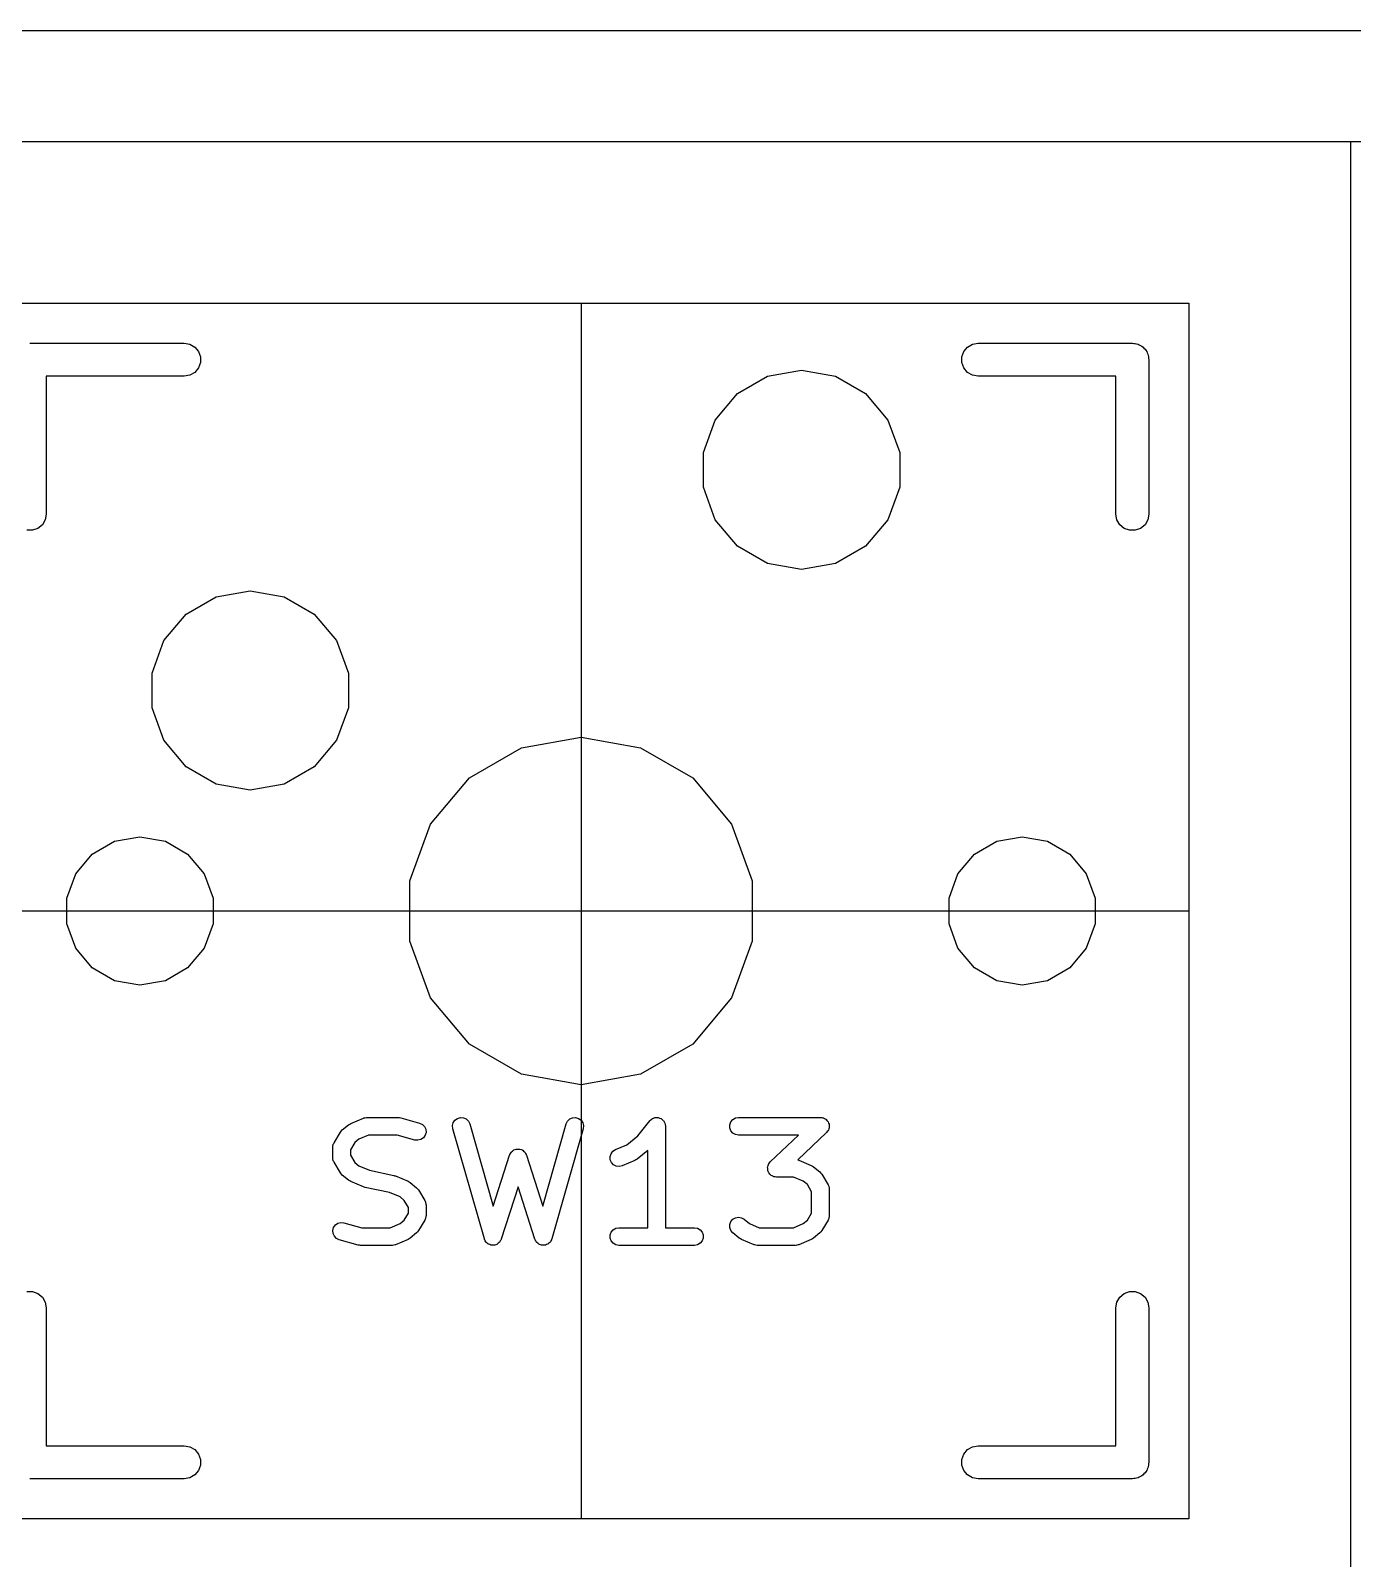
# Model space of a CAD drawing. Header units: millimetres. Extents: x 30 to 728, y -111 to 447.
# Drawn here: x 105.27 to 120.49, y 160.63 to 178.23 of the extents above; entities that cross this region are included whole.
import ezdxf

# ---------------------------------------------------------------- set-up
doc = ezdxf.new("R2010")
doc.units = ezdxf.units.MM
for name, color, linetype in [('BLACK', 7, 'Continuous'), ('プレート', 6, 'Continuous'), ('化粧板', 1, 'Continuous'), ('参照キーキャップ', 7, 'Continuous'), ('寸法', 21, 'Continuous')]:
    doc.layers.add(name, color=color, linetype=linetype)
doc.layers.add('補助線', color=4, linetype='Continuous', transparency=0.8)

# ---------------------------------------------------------------- blocks, each defined once
blk = doc.blocks.new('hhskb-F.SilkS')
at = {"layer": 'BLACK'}
for p, q in [((71.65, -53.4595), (73.428, -53.4595)), ((73.428, -53.4595), (73.4932, -53.471)), ((73.4932, -53.471), (73.5505, -53.5041)), ((82.4495, -53.5041), (82.5068, -53.471)), ((82.5068, -53.471), (82.572, -53.4595)), ((82.572, -53.4595), (84.35, -53.4595)), ((84.35, -53.4595), (84.3664, -53.4624)), ((84.3664, -53.4624), (84.3831, -53.4624)), ((84.3831, -53.4624), (84.3987, -53.4681)), ((84.3987, -53.4681), (84.4152, -53.471)), ((84.4152, -53.471), (84.4296, -53.4793)), ((84.4296, -53.4793), (84.4453, -53.485)), ((84.4453, -53.485), (84.458, -53.4957)), ((84.458, -53.4957), (84.4725, -53.5041)), ((73.5505, -53.5041), (73.593, -53.5547)), ((73.593, -53.5547), (73.6156, -53.6169)), ((73.6156, -53.6169), (73.6156, -53.6831)), ((82.3844, -53.6169), (82.407, -53.5547)), ((82.3844, -53.6831), (82.3844, -53.6169)), ((82.407, -53.5547), (82.4495, -53.5041)), ((84.4725, -53.5041), (84.4832, -53.5168)), ((84.4832, -53.5168), (84.4959, -53.5275)), ((84.4959, -53.5275), (84.5043, -53.542)), ((84.5043, -53.542), (84.515, -53.5547)), ((84.515, -53.5547), (84.5207, -53.5704)), ((84.5207, -53.5704), (84.529, -53.5848)), ((84.529, -53.5848), (84.5319, -53.6013)), ((84.5319, -53.6013), (84.5376, -53.6169)), ((84.5376, -53.6169), (84.5376, -53.6336)), ((84.5376, -53.6336), (84.5405, -53.65)), ((84.5405, -53.65), (84.5405, -55.428)), ((73.428, -53.8405), (71.8405, -53.8405)), ((71.8405, -53.8405), (71.8405, -55.428)), ((73.4932, -53.829), (73.428, -53.8405)), ((73.5505, -53.7959), (73.4932, -53.829)), ((73.593, -53.7452), (73.5505, -53.7959)), ((73.6156, -53.6831), (73.593, -53.7452)), ((79.8025, -54.0411), (80.1476, -53.8418)), ((80.1476, -53.8418), (80.54, -53.7726)), ((80.54, -53.7726), (80.9324, -53.8418)), ((80.9324, -53.8418), (81.2775, -54.0411)), ((82.407, -53.7452), (82.3844, -53.6831)), ((82.4495, -53.7959), (82.407, -53.7452)), ((82.5068, -53.829), (82.4495, -53.7959)), ((82.572, -53.8405), (82.5068, -53.829)), ((84.1595, -53.8405), (82.572, -53.8405)), ((84.1595, -55.428), (84.1595, -53.8405)), ((79.5464, -54.3463), (79.8025, -54.0411)), ((81.2775, -54.0411), (81.5336, -54.3463)), ((79.4101, -54.7208), (79.5464, -54.3463)), ((81.5336, -54.3463), (81.6699, -54.7208)), ((79.4101, -55.1192), (79.4101, -54.7208)), ((81.6699, -54.7208), (81.6699, -55.1192)), ((79.5464, -55.4937), (79.4101, -55.1192)), ((81.6699, -55.1192), (81.5336, -55.4937)), ((71.8405, -55.428), (71.829, -55.4932)), ((84.171, -55.4932), (84.1595, -55.428)), ((84.5405, -55.428), (84.529, -55.4932)), ((71.7452, -55.593), (71.6831, -55.6156)), ((71.7959, -55.5505), (71.7452, -55.593)), ((71.829, -55.4932), (71.7959, -55.5505)), ((79.8025, -55.7989), (79.5464, -55.4937)), ((81.5336, -55.4937), (81.2775, -55.7989)), ((84.2041, -55.5505), (84.171, -55.4932)), ((84.2548, -55.593), (84.2041, -55.5505)), ((84.3169, -55.6156), (84.2548, -55.593)), ((84.4453, -55.593), (84.3831, -55.6156)), ((84.4959, -55.5505), (84.4453, -55.593)), ((84.529, -55.4932), (84.4959, -55.5505)), ((71.6831, -55.6156), (71.6169, -55.6156)), ((84.3831, -55.6156), (84.3169, -55.6156)), ((80.1476, -55.9982), (79.8025, -55.7989)), ((81.2775, -55.7989), (80.9324, -55.9982)), ((80.54, -56.0674), (80.1476, -55.9982)), ((80.9324, -55.9982), (80.54, -56.0674)), ((73.7976, -56.3818), (74.19, -56.3126)), ((74.19, -56.3126), (74.5824, -56.3818)), ((73.4525, -56.5811), (73.7976, -56.3818)), ((74.5824, -56.3818), (74.9275, -56.5811)), ((73.1964, -56.8863), (73.4525, -56.5811)), ((74.9275, -56.5811), (75.1836, -56.8863)), ((73.0601, -57.2608), (73.1964, -56.8863)), ((75.1836, -56.8863), (75.3199, -57.2608)), ((73.0601, -57.6592), (73.0601, -57.2608)), ((75.3199, -57.2608), (75.3199, -57.6592)), ((73.1964, -58.0337), (73.0601, -57.6592)), ((75.3199, -57.6592), (75.1836, -58.0337)), ((73.4525, -58.3389), (73.1964, -58.0337)), ((75.1836, -58.0337), (74.9275, -58.3389)), ((77.3154, -58.1192), (78, -57.9985)), ((78, -57.9985), (78.6846, -58.1192)), ((76.7134, -58.4667), (77.3154, -58.1192)), ((78.6846, -58.1192), (79.2865, -58.4667)), ((73.7976, -58.5382), (73.4525, -58.3389)), ((74.9275, -58.3389), (74.5824, -58.5382)), ((74.19, -58.6074), (73.7976, -58.5382)), ((74.5824, -58.5382), (74.19, -58.6074)), ((76.2666, -58.9992), (76.7134, -58.4667)), ((79.2865, -58.4667), (79.7334, -58.9992)), ((76.0289, -59.6524), (76.2666, -58.9992)), ((79.7334, -58.9992), (79.9711, -59.6524)), ((72.371, -59.3457), (72.6279, -59.1974)), ((72.6279, -59.1974), (72.92, -59.1458)), ((72.92, -59.1458), (73.2121, -59.1974)), ((73.2121, -59.1974), (73.469, -59.3457)), ((82.531, -59.3457), (82.7879, -59.1974)), ((82.7879, -59.1974), (83.08, -59.1458)), ((83.08, -59.1458), (83.3721, -59.1974)), ((83.3721, -59.1974), (83.629, -59.3457)), ((72.1803, -59.5729), (72.371, -59.3457)), ((73.469, -59.3457), (73.6597, -59.5729)), ((82.3403, -59.5729), (82.531, -59.3457)), ((83.629, -59.3457), (83.8197, -59.5729)), ((72.0788, -59.8517), (72.1803, -59.5729)), ((73.6597, -59.5729), (73.7612, -59.8517)), ((76.0289, -60.3476), (76.0289, -59.6524)), ((79.9711, -59.6524), (79.9711, -60.3476)), ((82.2388, -59.8517), (82.3403, -59.5729)), ((83.8197, -59.5729), (83.9212, -59.8517)), ((72.0788, -60.1483), (72.0788, -59.8517)), ((73.7612, -59.8517), (73.7612, -60.1483)), ((82.2388, -60.1483), (82.2388, -59.8517)), ((83.9212, -59.8517), (83.9212, -60.1483)), ((72.1803, -60.4271), (72.0788, -60.1483)), ((73.7612, -60.1483), (73.6597, -60.4271)), ((82.3403, -60.4271), (82.2388, -60.1483)), ((83.9212, -60.1483), (83.8197, -60.4271)), ((76.2666, -61.0008), (76.0289, -60.3476)), ((79.9711, -60.3476), (79.7334, -61.0008)), ((72.371, -60.6543), (72.1803, -60.4271)), ((73.6597, -60.4271), (73.469, -60.6543)), ((82.531, -60.6543), (82.3403, -60.4271)), ((83.8197, -60.4271), (83.629, -60.6543)), ((72.6279, -60.8026), (72.371, -60.6543)), ((73.469, -60.6543), (73.2121, -60.8026)), ((82.7879, -60.8026), (82.531, -60.6543)), ((83.629, -60.6543), (83.3721, -60.8026)), ((72.92, -60.8541), (72.6279, -60.8026)), ((73.2121, -60.8026), (72.92, -60.8541)), ((83.08, -60.8541), (82.7879, -60.8026)), ((83.3721, -60.8026), (83.08, -60.8541)), ((76.7134, -61.5332), (76.2666, -61.0008)), ((79.7334, -61.0008), (79.2865, -61.5332)), ((77.3154, -61.8808), (76.7134, -61.5332)), ((79.2865, -61.5332), (78.6846, -61.8808)), ((78, -62.0015), (77.3154, -61.8808)), ((78.6846, -61.8808), (78, -62.0015)), ((75.2498, -62.5224), (75.3224, -62.4619)), ((75.3224, -62.4619), (75.3356, -62.4544)), ((75.3356, -62.4544), (75.3484, -62.4462)), ((75.3484, -62.4462), (75.4935, -62.3857)), ((75.4935, -62.3857), (75.4958, -62.3852)), ((75.4958, -62.3852), (75.4978, -62.3841)), ((75.4978, -62.3841), (75.5129, -62.3814)), ((75.5129, -62.3814), (75.5279, -62.378)), ((75.5279, -62.378), (75.5303, -62.3783)), ((75.5303, -62.3783), (75.5326, -62.3779)), ((75.5326, -62.3779), (75.8954, -62.3779)), ((75.8954, -62.3779), (75.909, -62.3803)), ((75.909, -62.3803), (75.9226, -62.3816)), ((75.9226, -62.3816), (76.1403, -62.4421)), ((76.1403, -62.4421), (76.1722, -62.4573)), ((76.1722, -62.4573), (76.1969, -62.4825)), ((76.5198, -62.4723), (76.5284, -62.4381)), ((76.5235, -62.5074), (76.5198, -62.4723)), ((76.5284, -62.4381), (76.5481, -62.4089)), ((76.5481, -62.4089), (76.5767, -62.3882)), ((76.5767, -62.3882), (76.6106, -62.3785)), ((76.6106, -62.3785), (76.6458, -62.381)), ((76.6458, -62.381), (76.678, -62.3953)), ((76.678, -62.3953), (76.7034, -62.4199)), ((76.7034, -62.4199), (76.7188, -62.4516)), ((76.7188, -62.4516), (76.9895, -63.399)), ((77.5591, -63.399), (77.8297, -62.4516)), ((77.8297, -62.4516), (77.8452, -62.4199)), ((77.8452, -62.4199), (77.8705, -62.3953)), ((77.8705, -62.3953), (77.9028, -62.381)), ((77.9028, -62.381), (77.938, -62.3785)), ((77.938, -62.3785), (77.9719, -62.3882)), ((77.9719, -62.3882), (78.0004, -62.4089)), ((78.0004, -62.4089), (78.0202, -62.4381)), ((78.0202, -62.4381), (78.0288, -62.4723)), ((78.0288, -62.4723), (78.0251, -62.5074)), ((78.6528, -62.5895), (78.7915, -62.4161)), ((78.7915, -62.4161), (78.7924, -62.4153)), ((78.7924, -62.4153), (78.793, -62.4142)), ((78.793, -62.4142), (78.8056, -62.4036)), ((78.8056, -62.4036), (78.818, -62.3927)), ((78.818, -62.3927), (78.8191, -62.3923)), ((78.8191, -62.3923), (78.8201, -62.3915)), ((78.8201, -62.3915), (78.8355, -62.3859)), ((78.8355, -62.3859), (78.8509, -62.3799)), ((78.8509, -62.3799), (78.8521, -62.3799)), ((78.8521, -62.3799), (78.8532, -62.3795)), ((78.8532, -62.3795), (78.8696, -62.3795)), ((78.8696, -62.3795), (78.8862, -62.3791)), ((78.8862, -62.3791), (78.8873, -62.3795)), ((78.8873, -62.3795), (78.8885, -62.3795)), ((78.8885, -62.3795), (78.904, -62.3851)), ((78.904, -62.3851), (78.9196, -62.3904)), ((78.9196, -62.3904), (78.9205, -62.3911)), ((78.9205, -62.3911), (78.9217, -62.3915)), ((78.9217, -62.3915), (78.9343, -62.4021)), ((78.9343, -62.4021), (78.9471, -62.4124)), ((78.9471, -62.4124), (78.9478, -62.4134)), ((78.9478, -62.4134), (78.9487, -62.4142)), ((78.9487, -62.4142), (78.9569, -62.4285)), ((78.9569, -62.4285), (78.9655, -62.4426)), ((78.9655, -62.4426), (78.9657, -62.4437)), ((78.9657, -62.4437), (78.9663, -62.4448)), ((78.9663, -62.4448), (78.9692, -62.461)), ((78.9692, -62.461), (78.9724, -62.4771)), ((79.7142, -62.4619), (79.7263, -62.4287)), ((79.7142, -62.4972), (79.7142, -62.4619)), ((79.7263, -62.4287), (79.749, -62.4017)), ((79.749, -62.4017), (79.7795, -62.3841)), ((79.7795, -62.3841), (79.8143, -62.3779)), ((79.8143, -62.3779), (80.7577, -62.3779)), ((80.7577, -62.3779), (80.772, -62.3804)), ((80.772, -62.3804), (80.7864, -62.3821)), ((80.7864, -62.3821), (80.7893, -62.3835)), ((80.7893, -62.3835), (80.7925, -62.3841)), ((80.7925, -62.3841), (80.805, -62.3913)), ((80.805, -62.3913), (80.818, -62.3977)), ((80.818, -62.3977), (80.8202, -62.4001)), ((80.8202, -62.4001), (80.823, -62.4017)), ((80.823, -62.4017), (80.8323, -62.4128)), ((80.8323, -62.4128), (80.8423, -62.4233)), ((80.8423, -62.4233), (80.8436, -62.4263)), ((80.8436, -62.4263), (80.8457, -62.4287)), ((80.8457, -62.4287), (80.8507, -62.4423)), ((80.8507, -62.4423), (80.8565, -62.4556)), ((80.8565, -62.4556), (80.8567, -62.4588)), ((80.8567, -62.4588), (80.8578, -62.4619)), ((80.8578, -62.4619), (80.8578, -62.4764)), ((75.1552, -62.6692), (75.2277, -62.5482)), ((75.2277, -62.5482), (75.2388, -62.5354)), ((75.2388, -62.5354), (75.2498, -62.5224)), ((75.4407, -62.6279), (75.3931, -62.6675)), ((75.5529, -62.5811), (75.4407, -62.6279)), ((75.8816, -62.5811), (75.5529, -62.5811)), ((76.0859, -62.6379), (75.8816, -62.5811)), ((76.1211, -62.6413), (76.0859, -62.6379)), ((76.1552, -62.6325), (76.1211, -62.6413)), ((76.1843, -62.6125), (76.1552, -62.6325)), ((76.2048, -62.5838), (76.1843, -62.6125)), ((76.1969, -62.4825), (76.2115, -62.5146)), ((76.2143, -62.5498), (76.2048, -62.5838)), ((76.2115, -62.5146), (76.2143, -62.5498)), ((76.8863, -63.7774), (76.5235, -62.5074)), ((78.0251, -62.5074), (77.6623, -63.7774)), ((78.5273, -62.694), (78.6528, -62.5895)), ((78.9724, -62.4771), (78.9722, -62.4783)), ((78.9722, -62.4783), (78.9725, -62.4795)), ((78.9725, -62.4795), (78.9725, -63.6479)), ((79.7263, -62.5303), (79.7142, -62.4972)), ((79.749, -62.5574), (79.7263, -62.5303)), ((79.7795, -62.575), (79.749, -62.5574)), ((79.8143, -62.5811), (79.7795, -62.575)), ((80.5037, -62.5811), (79.8143, -62.5811)), ((80.1796, -62.8898), (80.5037, -62.5811)), ((80.8278, -62.5531), (80.498, -62.8671)), ((80.8364, -62.5414), (80.8278, -62.5531)), ((80.8457, -62.5303), (80.8364, -62.5414)), ((80.8468, -62.5273), (80.8457, -62.5303)), ((80.8487, -62.5247), (80.8468, -62.5273)), ((80.8528, -62.5108), (80.8487, -62.5247)), ((80.8578, -62.4972), (80.8528, -62.5108)), ((80.8578, -62.4764), (80.8587, -62.4908)), ((80.8587, -62.4908), (80.8578, -62.4939)), ((80.8578, -62.4939), (80.8578, -62.4972)), ((75.1407, -62.7214), (75.1424, -62.7118)), ((75.1407, -62.8424), (75.1407, -62.7214)), ((75.1424, -62.7118), (75.1425, -62.7021)), ((75.1425, -62.7021), (75.1454, -62.6946)), ((75.1454, -62.6946), (75.1468, -62.6867)), ((75.1468, -62.6867), (75.1517, -62.6782)), ((75.1517, -62.6782), (75.1552, -62.6692)), ((75.3931, -62.6675), (75.3439, -62.7496)), ((75.3439, -62.7496), (75.3439, -62.8142)), ((75.3439, -62.8142), (75.3931, -62.8963)), ((76.9895, -63.399), (77.1775, -62.8114)), ((77.1775, -62.8114), (77.1794, -62.8078)), ((77.1794, -62.8078), (77.1803, -62.8039)), ((77.1803, -62.8039), (77.1876, -62.7923)), ((77.1876, -62.7923), (77.1939, -62.7802)), ((77.1939, -62.7802), (77.1969, -62.7775)), ((77.1969, -62.7775), (77.1991, -62.7741)), ((77.1991, -62.7741), (77.2099, -62.7657)), ((77.2099, -62.7657), (77.2201, -62.7565)), ((77.2201, -62.7565), (77.2238, -62.7549)), ((77.2238, -62.7549), (77.227, -62.7525)), ((77.227, -62.7525), (77.24, -62.7483)), ((77.24, -62.7483), (77.2527, -62.7431)), ((77.2527, -62.7431), (77.2568, -62.7429)), ((77.2568, -62.7429), (77.2606, -62.7417)), ((77.2606, -62.7417), (77.2743, -62.7422)), ((77.2743, -62.7422), (77.288, -62.7417)), ((77.288, -62.7417), (77.2918, -62.7429)), ((77.2918, -62.7429), (77.2959, -62.7431)), ((77.2959, -62.7431), (77.3085, -62.7483)), ((77.3085, -62.7483), (77.3216, -62.7525)), ((77.3216, -62.7525), (77.3248, -62.7549)), ((77.3248, -62.7549), (77.3285, -62.7565)), ((77.3285, -62.7565), (77.3387, -62.7657)), ((77.3387, -62.7657), (77.3495, -62.7741)), ((77.3495, -62.7741), (77.3516, -62.7775)), ((77.3516, -62.7775), (77.3546, -62.7802)), ((77.3546, -62.7802), (77.361, -62.7923)), ((77.361, -62.7923), (77.3683, -62.8039)), ((77.3683, -62.8039), (77.3692, -62.8078)), ((77.3692, -62.8078), (77.3711, -62.8114)), ((77.3711, -62.8114), (77.5591, -63.399)), ((78.3347, -62.8293), (78.3452, -62.7957)), ((78.3452, -62.7957), (78.3666, -62.7676)), ((78.3666, -62.7676), (78.3964, -62.7486)), ((78.3964, -62.7486), (78.5273, -62.694)), ((78.7693, -62.7569), (78.6456, -62.86)), ((78.7693, -63.6479), (78.7693, -62.7569)), ((75.1424, -62.852), (75.1407, -62.8424)), ((75.1425, -62.8617), (75.1424, -62.852)), ((75.1454, -62.8692), (75.1425, -62.8617)), ((75.1468, -62.8771), (75.1454, -62.8692)), ((75.1517, -62.8856), (75.1468, -62.8771)), ((75.1552, -62.8947), (75.1517, -62.8856)), ((75.2277, -63.0156), (75.1552, -62.8947)), ((75.3931, -62.8963), (75.4407, -62.9359)), ((75.4407, -62.9359), (75.5627, -62.9868)), ((75.5627, -62.9868), (75.8436, -63.0453)), ((78.3363, -62.8646), (78.3347, -62.8293)), ((78.3499, -62.8971), (78.3363, -62.8646)), ((78.3737, -62.9231), (78.3499, -62.8971)), ((78.4051, -62.9393), (78.3737, -62.9231)), ((78.4401, -62.9439), (78.4051, -62.9393)), ((78.4745, -62.9362), (78.4401, -62.9439)), ((78.6196, -62.8757), (78.4745, -62.9362)), ((78.6324, -62.8675), (78.6196, -62.8757)), ((78.6456, -62.86), (78.6324, -62.8675)), ((80.1487, -62.952), (80.1497, -62.9489)), ((80.1497, -62.9665), (80.1487, -62.952)), ((80.1497, -62.9457), (80.1546, -62.9321)), ((80.1497, -62.9489), (80.1497, -62.9457)), ((80.1497, -62.981), (80.1497, -62.9665)), ((80.1508, -62.984), (80.1497, -62.981)), ((80.151, -62.9872), (80.1508, -62.984)), ((80.1568, -63.0005), (80.151, -62.9872)), ((80.1546, -62.9321), (80.1587, -62.9182)), ((80.1617, -63.0141), (80.1568, -63.0005)), ((80.1587, -62.9182), (80.1606, -62.9156)), ((80.1606, -62.9156), (80.1617, -62.9125)), ((80.1617, -62.9125), (80.171, -62.9014)), ((80.171, -62.9014), (80.1796, -62.8898)), ((80.498, -62.8671), (80.5022, -62.8679)), ((80.5022, -62.8679), (80.5042, -62.869)), ((80.5042, -62.869), (80.5065, -62.8695)), ((80.5065, -62.8695), (80.6516, -62.93)), ((80.6516, -62.93), (80.6644, -62.9382)), ((80.6644, -62.9382), (80.6776, -62.9458)), ((80.6776, -62.9458), (80.7502, -63.0062)), ((75.2389, -63.0284), (75.2277, -63.0156)), ((75.2498, -63.0414), (75.2389, -63.0284)), ((75.3224, -63.1019), (75.2498, -63.0414)), ((75.3356, -63.1094), (75.3224, -63.1019)), ((75.3484, -63.1176), (75.3356, -63.1094)), ((75.4935, -63.1781), (75.3484, -63.1176)), ((75.8436, -63.0453), (75.8525, -63.0489)), ((75.8525, -63.0489), (75.8619, -63.051)), ((75.8619, -63.051), (76.0071, -63.1115)), ((76.0071, -63.1115), (76.0199, -63.1196)), ((76.0199, -63.1196), (76.033, -63.1272)), ((76.033, -63.1272), (76.1056, -63.1877)), ((77.2743, -63.1757), (77.0808, -63.7805)), ((77.4678, -63.7805), (77.2743, -63.1757)), ((80.1638, -63.0166), (80.1617, -63.0141)), ((80.1651, -63.0196), (80.1638, -63.0166)), ((80.1751, -63.0301), (80.1651, -63.0196)), ((80.1844, -63.0412), (80.1751, -63.0301)), ((80.1872, -63.0428), (80.1844, -63.0412)), ((80.1894, -63.0451), (80.1872, -63.0428)), ((80.2024, -63.0516), (80.1894, -63.0451)), ((80.215, -63.0588), (80.2024, -63.0516)), ((80.2181, -63.0594), (80.215, -63.0588)), ((80.221, -63.0608), (80.2181, -63.0594)), ((80.2354, -63.0624), (80.221, -63.0608)), ((80.2497, -63.0649), (80.2354, -63.0624)), ((80.4471, -63.0649), (80.2497, -63.0649)), ((80.5593, -63.1117), (80.4471, -63.0649)), ((80.6069, -63.1513), (80.5593, -63.1117)), ((80.6561, -63.2334), (80.6069, -63.1513)), ((80.7502, -63.0062), (80.7611, -63.0192)), ((80.7611, -63.0192), (80.7723, -63.032)), ((80.7723, -63.032), (80.8448, -63.153)), ((80.8448, -63.153), (80.8483, -63.1621)), ((80.8483, -63.1621), (80.8532, -63.1705)), ((80.8532, -63.1705), (80.8546, -63.1784)), ((75.5029, -63.1802), (75.4935, -63.1781)), ((75.5118, -63.1837), (75.5029, -63.1802)), ((75.7927, -63.2423), (75.5118, -63.1837)), ((75.9148, -63.2931), (75.7927, -63.2423)), ((75.9623, -63.3327), (75.9148, -63.2931)), ((76.0115, -63.4148), (75.9623, -63.3327)), ((76.1056, -63.1877), (76.1166, -63.2006)), ((76.1166, -63.2006), (76.1277, -63.2134)), ((76.1277, -63.2134), (76.2003, -63.3344)), ((76.2003, -63.3344), (76.2037, -63.3435)), ((76.2037, -63.3435), (76.2086, -63.3519)), ((76.2086, -63.3519), (76.21, -63.3598)), ((80.6561, -63.4795), (80.6561, -63.2334)), ((80.8546, -63.1784), (80.8575, -63.1859)), ((80.8575, -63.1859), (80.8576, -63.1956)), ((80.8576, -63.1956), (80.8593, -63.2052)), ((80.8593, -63.2052), (80.8593, -63.5076)), ((75.9623, -63.5615), (76.0115, -63.4795)), ((76.0115, -63.4795), (76.0115, -63.4148)), ((76.21, -63.3598), (76.2129, -63.3673)), ((76.2129, -63.5269), (76.21, -63.5344)), ((76.2129, -63.3673), (76.2131, -63.3771)), ((76.2131, -63.5172), (76.2129, -63.5269)), ((76.2131, -63.3771), (76.2147, -63.3867)), ((76.2147, -63.5076), (76.2131, -63.5172)), ((76.2147, -63.3867), (76.2147, -63.5076)), ((79.7792, -63.5332), (79.8139, -63.527)), ((79.8139, -63.527), (79.8487, -63.533)), ((80.6069, -63.5615), (80.6561, -63.4795)), ((80.8575, -63.5269), (80.8546, -63.5344)), ((80.8576, -63.5172), (80.8575, -63.5269)), ((80.8593, -63.5076), (80.8576, -63.5172)), ((75.1412, -63.6793), (75.1506, -63.6453)), ((75.1439, -63.7144), (75.1412, -63.6793)), ((75.1506, -63.6453), (75.1711, -63.6166)), ((75.1711, -63.6166), (75.2002, -63.5966)), ((75.2002, -63.5966), (75.2344, -63.5878)), ((75.2344, -63.5878), (75.2695, -63.5912)), ((75.2695, -63.5912), (75.4738, -63.6479)), ((75.4738, -63.6479), (75.8025, -63.6479)), ((75.8025, -63.6479), (75.9148, -63.6012)), ((75.9148, -63.6012), (75.9623, -63.5615)), ((76.1166, -63.6937), (76.1056, -63.7066)), ((76.1277, -63.6808), (76.1166, -63.6937)), ((76.2003, -63.5599), (76.1277, -63.6808)), ((76.2037, -63.5508), (76.2003, -63.5599)), ((76.2086, -63.5424), (76.2037, -63.5508)), ((76.21, -63.5344), (76.2086, -63.5424)), ((78.3354, -63.7319), (78.3474, -63.6987)), ((78.3474, -63.6987), (78.3701, -63.6717)), ((78.3701, -63.6717), (78.4007, -63.6541)), ((78.4007, -63.6541), (78.4354, -63.6479)), ((78.4354, -63.6479), (78.7693, -63.6479)), ((78.9725, -63.6479), (79.3063, -63.6479)), ((79.3063, -63.6479), (79.341, -63.6541)), ((79.341, -63.6541), (79.3716, -63.6717)), ((79.3716, -63.6717), (79.3943, -63.6987)), ((79.3943, -63.6987), (79.4063, -63.7319)), ((79.7142, -63.6113), (79.7261, -63.5781)), ((79.7143, -63.6466), (79.7142, -63.6113)), ((79.7265, -63.6797), (79.7143, -63.6466)), ((79.7261, -63.5781), (79.7487, -63.551)), ((79.7492, -63.7066), (79.7265, -63.6797)), ((79.7487, -63.551), (79.7792, -63.5332)), ((79.8487, -63.533), (79.8793, -63.5505)), ((79.8793, -63.5505), (79.9401, -63.6012)), ((79.9401, -63.6012), (80.0523, -63.6479)), ((80.0523, -63.6479), (80.4471, -63.6479)), ((80.4471, -63.6479), (80.5593, -63.6012)), ((80.5593, -63.6012), (80.6069, -63.5615)), ((80.7611, -63.6937), (80.7502, -63.7066)), ((80.7723, -63.6808), (80.7611, -63.6937)), ((80.8448, -63.5599), (80.7723, -63.6808)), ((80.8483, -63.5508), (80.8448, -63.5599)), ((80.8532, -63.5424), (80.8483, -63.5508)), ((80.8546, -63.5344), (80.8532, -63.5424)), ((75.1585, -63.7466), (75.1439, -63.7144)), ((75.1833, -63.7717), (75.1585, -63.7466)), ((75.2151, -63.7869), (75.1833, -63.7717)), ((75.4328, -63.8474), (75.2151, -63.7869)), ((75.4465, -63.8487), (75.4328, -63.8474)), ((75.46, -63.8511), (75.4465, -63.8487)), ((75.8229, -63.8511), (75.46, -63.8511)), ((75.8252, -63.8507), (75.8229, -63.8511)), ((75.8275, -63.851), (75.8252, -63.8507)), ((75.8425, -63.8477), (75.8275, -63.851)), ((75.8576, -63.845), (75.8425, -63.8477)), ((75.8596, -63.8438), (75.8576, -63.845)), ((75.8619, -63.8433), (75.8596, -63.8438)), ((76.0071, -63.7828), (75.8619, -63.8433)), ((76.0199, -63.7746), (76.0071, -63.7828)), ((76.033, -63.7671), (76.0199, -63.7746)), ((76.1056, -63.7066), (76.033, -63.7671)), ((76.8888, -63.7825), (76.8863, -63.7774)), ((76.89, -63.788), (76.8888, -63.7825)), ((76.8964, -63.7983), (76.89, -63.788)), ((76.9017, -63.8092), (76.8964, -63.7983)), ((76.9058, -63.8131), (76.9017, -63.8092)), ((76.9088, -63.8178), (76.9058, -63.8131)), ((76.9184, -63.8253), (76.9088, -63.8178)), ((76.9271, -63.8337), (76.9184, -63.8253)), ((76.9322, -63.836), (76.9271, -63.8337)), ((76.9367, -63.8394), (76.9322, -63.836)), ((76.9483, -63.8431), (76.9367, -63.8394)), ((76.9593, -63.8481), (76.9483, -63.8431)), ((76.9649, -63.8485), (76.9593, -63.8481)), ((76.9703, -63.8502), (76.9649, -63.8485)), ((76.9824, -63.8497), (76.9703, -63.8502)), ((76.9945, -63.8506), (76.9824, -63.8497)), ((76.9999, -63.849), (76.9945, -63.8506)), ((77.0056, -63.8488), (76.9999, -63.849)), ((77.0168, -63.8442), (77.0056, -63.8488)), ((77.0285, -63.8409), (77.0168, -63.8442)), ((77.033, -63.8376), (77.0285, -63.8409)), ((77.0382, -63.8354), (77.033, -63.8376)), ((77.0472, -63.8273), (77.0382, -63.8354)), ((77.057, -63.8202), (77.0472, -63.8273)), ((77.0602, -63.8155), (77.057, -63.8202)), ((77.0643, -63.8117), (77.0602, -63.8155)), ((77.07, -63.801), (77.0643, -63.8117)), ((77.0768, -63.7909), (77.07, -63.801)), ((77.0781, -63.7855), (77.0768, -63.7909)), ((77.0808, -63.7805), (77.0781, -63.7855)), ((77.4704, -63.7855), (77.4678, -63.7805)), ((77.4718, -63.7909), (77.4704, -63.7855)), ((77.4786, -63.801), (77.4718, -63.7909)), ((77.4842, -63.8117), (77.4786, -63.801)), ((77.4884, -63.8155), (77.4842, -63.8117)), ((77.4916, -63.8202), (77.4884, -63.8155)), ((77.5014, -63.8273), (77.4916, -63.8202)), ((77.5103, -63.8354), (77.5014, -63.8273)), ((77.5156, -63.8376), (77.5103, -63.8354)), ((77.5201, -63.8409), (77.5156, -63.8376)), ((77.5318, -63.8442), (77.5201, -63.8409)), ((77.543, -63.8488), (77.5318, -63.8442)), ((77.5486, -63.849), (77.543, -63.8488)), ((77.554, -63.8506), (77.5486, -63.849)), ((77.5661, -63.8497), (77.554, -63.8506)), ((77.5783, -63.8502), (77.5661, -63.8497)), ((77.5836, -63.8485), (77.5783, -63.8502)), ((77.5892, -63.8481), (77.5836, -63.8485)), ((77.6003, -63.8431), (77.5892, -63.8481)), ((77.6119, -63.8394), (77.6003, -63.8431)), ((77.6163, -63.836), (77.6119, -63.8394)), ((77.6215, -63.8337), (77.6163, -63.836)), ((77.6302, -63.8253), (77.6215, -63.8337)), ((77.6398, -63.8178), (77.6302, -63.8253)), ((77.6428, -63.8131), (77.6398, -63.8178)), ((77.6468, -63.8092), (77.6428, -63.8131)), ((77.6521, -63.7983), (77.6468, -63.8092)), ((77.6586, -63.788), (77.6521, -63.7983)), ((77.6598, -63.7825), (77.6586, -63.788)), ((77.6623, -63.7774), (77.6598, -63.7825)), ((78.3354, -63.7672), (78.3354, -63.7319)), ((78.3474, -63.8003), (78.3354, -63.7672)), ((78.3701, -63.8274), (78.3474, -63.8003)), ((78.4007, -63.845), (78.3701, -63.8274)), ((78.4354, -63.8511), (78.4007, -63.845)), ((79.3063, -63.8511), (78.4354, -63.8511)), ((79.341, -63.845), (79.3063, -63.8511)), ((79.3716, -63.8274), (79.341, -63.845)), ((79.3943, -63.8003), (79.3716, -63.8274)), ((79.4063, -63.7672), (79.3943, -63.8003)), ((79.4063, -63.7319), (79.4063, -63.7672)), ((79.8218, -63.7671), (79.7492, -63.7066)), ((79.835, -63.7746), (79.8218, -63.7671)), ((79.8478, -63.7828), (79.835, -63.7746)), ((79.9929, -63.8433), (79.8478, -63.7828)), ((79.9952, -63.8438), (79.9929, -63.8433)), ((79.9973, -63.845), (79.9952, -63.8438)), ((80.0124, -63.8477), (79.9973, -63.845)), ((80.0274, -63.851), (80.0124, -63.8477)), ((80.0297, -63.8507), (80.0274, -63.851)), ((80.032, -63.8511), (80.0297, -63.8507)), ((80.4674, -63.8511), (80.032, -63.8511)), ((80.4697, -63.8507), (80.4674, -63.8511)), ((80.4721, -63.851), (80.4697, -63.8507)), ((80.4871, -63.8477), (80.4721, -63.851)), ((80.5022, -63.845), (80.4871, -63.8477)), ((80.5042, -63.8438), (80.5022, -63.845)), ((80.5065, -63.8433), (80.5042, -63.8438)), ((80.6516, -63.7828), (80.5065, -63.8433)), ((80.6644, -63.7746), (80.6516, -63.7828)), ((80.6776, -63.7671), (80.6644, -63.7746)), ((80.7502, -63.7066), (80.6776, -63.7671)), ((71.6169, -64.3844), (71.6831, -64.3844)), ((71.6831, -64.3844), (71.7452, -64.407)), ((71.7452, -64.407), (71.7959, -64.4495)), ((84.2041, -64.4495), (84.2548, -64.407)), ((84.2548, -64.407), (84.3169, -64.3844)), ((84.3169, -64.3844), (84.3831, -64.3844)), ((84.3831, -64.3844), (84.4453, -64.407)), ((84.4453, -64.407), (84.4959, -64.4495)), ((71.7959, -64.4495), (71.829, -64.5068)), ((71.829, -64.5068), (71.8405, -64.572)), ((71.8405, -64.572), (71.8405, -66.1595)), ((84.1595, -64.572), (84.171, -64.5068)), ((84.1595, -66.1595), (84.1595, -64.572)), ((84.171, -64.5068), (84.2041, -64.4495)), ((84.4959, -64.4495), (84.529, -64.5068)), ((84.529, -64.5068), (84.5405, -64.572)), ((84.5405, -64.572), (84.5405, -66.35)), ((71.8405, -66.1595), (73.428, -66.1595)), ((73.428, -66.1595), (73.4932, -66.171)), ((82.5068, -66.171), (82.572, -66.1595)), ((82.572, -66.1595), (84.1595, -66.1595)), ((73.4932, -66.171), (73.5505, -66.2041)), ((73.5505, -66.2041), (73.593, -66.2548)), ((73.593, -66.2548), (73.6156, -66.3169)), ((73.6156, -66.3169), (73.6156, -66.3831)), ((82.3844, -66.3169), (82.407, -66.2548)), ((82.3844, -66.3831), (82.3844, -66.3169)), ((82.407, -66.2548), (82.4495, -66.2041)), ((82.4495, -66.2041), (82.5068, -66.171)), ((73.5505, -66.4959), (73.4932, -66.529)), ((73.593, -66.4453), (73.5505, -66.4959)), ((73.6156, -66.3831), (73.593, -66.4453)), ((82.407, -66.4453), (82.3844, -66.3831)), ((82.4495, -66.4959), (82.407, -66.4453)), ((82.5068, -66.529), (82.4495, -66.4959)), ((84.4453, -66.515), (84.4296, -66.5207)), ((84.458, -66.5043), (84.4453, -66.515)), ((84.4725, -66.4959), (84.458, -66.5043)), ((84.4832, -66.4832), (84.4725, -66.4959)), ((84.4959, -66.4725), (84.4832, -66.4832)), ((84.5043, -66.458), (84.4959, -66.4725)), ((84.515, -66.4453), (84.5043, -66.458)), ((84.5207, -66.4296), (84.515, -66.4453)), ((84.529, -66.4152), (84.5207, -66.4296)), ((84.5319, -66.3987), (84.529, -66.4152)), ((84.5376, -66.3831), (84.5319, -66.3987)), ((84.5405, -66.35), (84.5376, -66.3664)), ((84.5376, -66.3664), (84.5376, -66.3831)), ((73.428, -66.5405), (71.65, -66.5405)), ((73.4932, -66.529), (73.428, -66.5405)), ((82.572, -66.5405), (82.5068, -66.529)), ((84.35, -66.5405), (82.572, -66.5405)), ((84.3664, -66.5376), (84.35, -66.5405)), ((84.3831, -66.5376), (84.3664, -66.5376)), ((84.3987, -66.5319), (84.3831, -66.5376)), ((84.4152, -66.529), (84.3987, -66.5319)), ((84.4296, -66.5207), (84.4152, -66.529))]:
    blk.add_line(p, q, dxfattribs=at)

msp = doc.modelspace()

# ---------------------------------------------------------------- linework, layer by layer
at = {"layer": 'プレート'}
msp.add_lwpolyline([(104.608, 161.086), (104.608, 175.086), (118.608, 175.086), (118.608, 161.086)], close=True, dxfattribs=at)
at = {"layer": '化粧板'}
msp.add_lwpolyline([(63.47, 178.227), (197.749, 178.227), (197.749, 157.945), (188.249, 157.945), (188.249, 140.207), (192.999, 140.207), (192.999, 121.227), (202.499, 121.227), (202.499, 81.977), (106.217, 81.977), (106.217, 100.955), (63.499, 101.001)], close=True, dxfattribs=at)
at = {"layer": '参照キーキャップ', "color": 7}
msp.add_lwpolyline([(102.747, 176.947), (120.469, 176.947), (120.469, 159.225), (102.747, 159.225), (102.747, 176.947)], close=True, dxfattribs=at)
for points in [[(111.608, 169.086), (111.608, 167.086)], [(110.608, 168.086), (112.608, 168.086), (112.608, 168.086), (112.608, 168.086)]]:
    msp.add_lwpolyline(points, dxfattribs=at)
at = {"layer": '補助線'}
for p, q in [((30.626, 178.227), (254.261, 178.227)), ((30.626, 176.947), (254.261, 176.947)), ((111.608, 175.086), (111.608, 161.086)), ((104.608, 168.086), (118.608, 168.086))]:
    msp.add_line(p, q, dxfattribs=at)

# ---------------------------------------------------------------- block references
at = {"layer": '寸法', "linetype": 'ByBlock'}
msp.add_blockref('hhskb-F.SilkS', (33.608, 228.086), dxfattribs=at)

doc.saveas('drawing.dxf')
